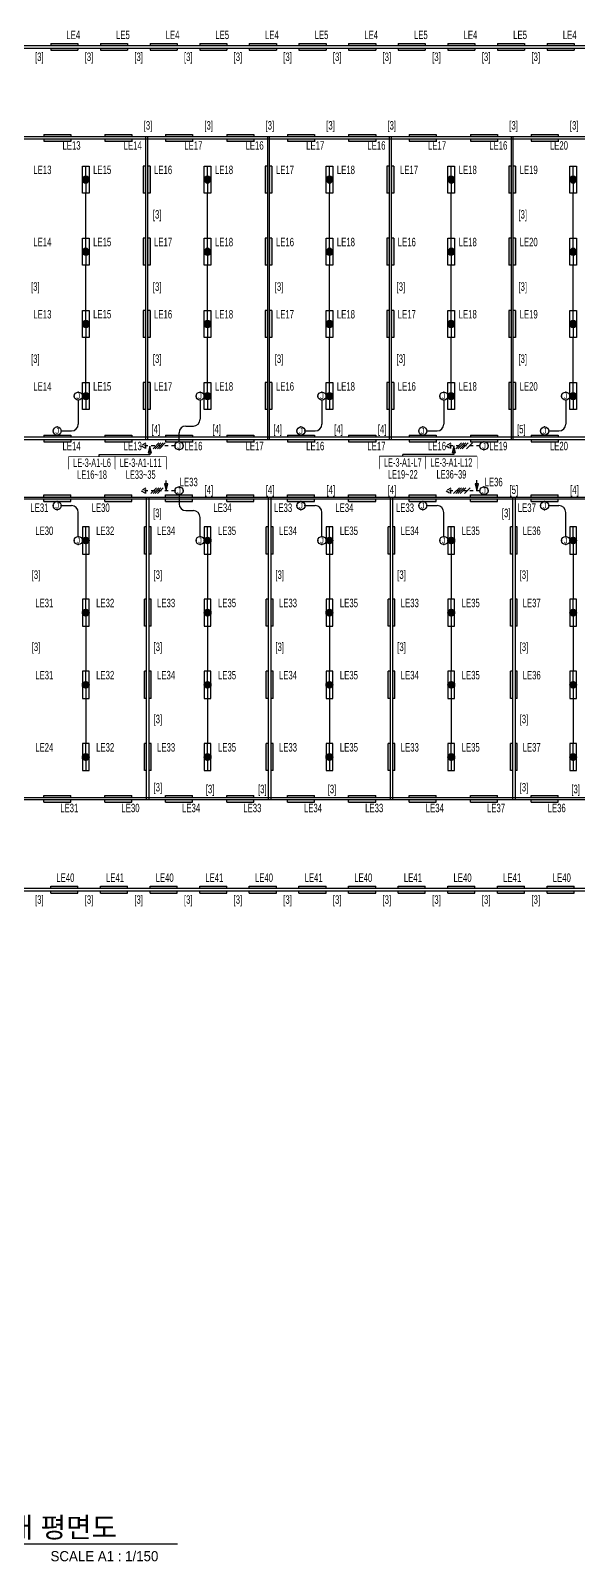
# Model space of a CAD drawing. Header units: millimetres. Extents: x 86947 to 500447, y -530175 to 1059536.
# Drawn here: x 312358 to 336633, y 182994 to 250853 of the extents above; entities that cross this region are included whole.
import ezdxf
from ezdxf.enums import TextEntityAlignment as Align

# ---------------------------------------------------------------- set-up
doc = ezdxf.new("R2010")
doc.units = ezdxf.units.MM
doc.header["$LTSCALE"] = 150
doc.set_wipeout_variables(frame=1)
doc.linetypes.add('D1', pattern=[3, 1, -1, 1])
for name, color, linetype in [('------01 Distribution Panel', 3, 'Continuous'), ('------03 Lighting Fixture', 3, 'Continuous'), ('------04 Lighting Switch', 2, 'Continuous'), ('------04 Number of Strands (가닥수)', 1, 'Continuous'), ('-----20 General Symbol', 3, 'Continuous'), ('-----21 Embeded Wire in Ceiling or Wall', 4, 'Continuous'), ('-----23 Concealed or Exposed Wire', 4, 'D1'), ('-----28 Race Way', 1, 'Continuous'), ('-----29 Indicator', 1, 'Continuous'), ('-----41 Drawing Title', 2, 'Continuous')]:
    doc.layers.add(name, color=color, linetype=linetype)
doc.styles.add('ELEC', font='')
doc.styles.get('ELEC').set_extended_font_data('Dotum')

# ---------------------------------------------------------------- blocks, each defined once
blk = doc.blocks.new('E17')
h = blk.add_hatch(color=256)
h.paths.add_polyline_path([(600, 100), (-600, 100), (-600, 0), (600, 0)])
h.paths.add_polyline_path([(600, -100), (-600, -100), (-600, -200), (600, -200)])
for p, q in [((-600, 100), (600, 100)), ((-600, 100), (-600, 0)), ((600, 100), (600, 0)), ((600, 100), (600, 0)), ((-600, -100), (-600, -200)), ((-600, -200), (600, -200)), ((600, -100), (600, -200))]:
    blk.add_line(p, q)
blk = doc.blocks.new('O04')
blk.add_circle((0, 0), 150)
for p in [(-150, 0), (0, 150), (150, 0), (0, -150)]:
    blk.add_point(p)
at = {"style": 'ELEC'}
blk.add_text('J', height=214, dxfattribs=at).set_placement((0, 0), align=Align.MIDDLE)
blk = doc.blocks.new('D14')
at = {"linetype": 'Continuous'}
for p, q in [((-150, 0), (-600, 0)), ((150, 0), (600, 0))]:
    blk.add_line(p, q, dxfattribs=at)
blk.add_lwpolyline([(600, 150), (-600, 150), (-600, -150), (600, -150)], close=True, dxfattribs=at)
blk.add_circle((0, 0), 150, dxfattribs=at)
for p in [(-150, 0), (0, 150), (150, 0), (0, -150)]:
    blk.add_point(p)
blk = doc.blocks.new('E14')
blk.add_hatch(color=256).paths.add_polyline_path([(-150, 0, 1), (150, 0, 1)])
blk.add_blockref('D14', (0, 0))
blk = doc.blocks.new('O07')
blk.add_lwpolyline([(0, -100), (173, 0), (0, 100)], close=True)
blk = doc.blocks.new('*U47')
at = {"color": 0}
for p, q in [((-226, -106), (-14, 106)), ((-146, -106), (66, 106)), ((-66, -106), (146, 106)), ((14, -106), (226, 106))]:
    blk.add_line(p, q, dxfattribs=at)
blk = doc.blocks.new('*U46')
at = {"color": 0}
for p, q in [((-306, -106), (-94, 106)), ((-226, -106), (-14, 106)), ((-146, -106), (66, 106)), ((-66, -106), (146, 106)), ((94, -106), (306, 106))]:
    blk.add_line(p, q, dxfattribs=at)

msp = doc.modelspace()

# ---------------------------------------------------------------- linework, layer by layer
at = {"layer": '------01 Distribution Panel', "color": 1, "elevation": 0}
for points in [[(314054, 231434), (316109, 231434), (316109, 231959), (314054, 231959)], [(327825, 231446), (329879, 231446), (329879, 231971), (327825, 231971)]]:
    msp.add_lwpolyline(points, close=True, dxfattribs=at)
at = {"layer": '-----21 Embeded Wire in Ceiling or Wall'}
for p, q in [((314800, 241650), (314800, 243650)), ((320200, 241650), (320200, 243650)), ((325600, 241650), (325600, 243650)), ((331000, 241650), (331000, 243650)), ((336400, 241650), (336400, 243650)), ((314800, 238450), (314800, 240450)), ((320200, 238450), (320200, 240450)), ((325600, 238450), (325600, 240450)), ((331000, 238450), (331000, 240450)), ((336400, 238450), (336400, 240450)), ((314800, 235250), (314800, 237250)), ((320200, 235250), (320200, 237250)), ((325600, 235250), (325600, 237250)), ((331000, 235250), (331000, 237250)), ((336400, 235250), (336400, 237250)), ((314470, 234470), (314470, 233405)), ((319870, 234470), (319870, 233625)), ((325270, 234470), (325270, 233405)), ((330670, 234470), (330670, 233405)), ((336070, 234470), (336070, 233405)), ((313717, 233105), (314170, 233105)), ((318937, 232625), (318937, 233025)), ((319237, 233325), (319570, 233325)), ((324517, 233105), (324970, 233105)), ((329917, 233105), (330370, 233105)), ((335317, 233105), (335770, 233105)), ((318937, 230275), (318937, 229875)), ((313717, 229795), (314170, 229795)), ((314470, 228430), (314470, 229495)), ((319237, 229575), (319570, 229575)), ((324517, 229795), (324970, 229795)), ((325270, 228430), (325270, 229495)), ((329917, 229795), (330370, 229795)), ((330670, 228430), (330670, 229495)), ((335317, 229795), (335770, 229795)), ((336070, 228430), (336070, 229495)), ((319870, 228430), (319870, 229275)), ((314800, 227650), (314800, 225650)), ((320200, 227650), (320200, 225650)), ((325600, 227650), (325600, 225650)), ((331000, 227650), (331000, 225650)), ((336400, 227650), (336400, 225650)), ((314800, 224450), (314800, 222450)), ((320200, 224450), (320200, 222450)), ((325600, 224450), (325600, 222450)), ((331000, 224450), (331000, 222450)), ((336400, 224450), (336400, 222450)), ((314800, 221250), (314800, 219250)), ((320200, 221250), (320200, 219250)), ((325600, 221250), (325600, 219250)), ((331000, 221250), (331000, 219250)), ((336400, 221250), (336400, 219250))]:
    msp.add_line(p, q, dxfattribs=at)
for centre, start, end in [((319570, 233625), 270, 0), ((314170, 233405), 270, 0), ((319237, 233025), 90, 180), ((324970, 233405), 270, 0), ((330370, 233405), 270, 0), ((335770, 233405), 270, 0), ((314170, 229495), 0, 90), ((319237, 229875), 180, 270), ((319570, 229275), 0, 90), ((324970, 229495), 0, 90), ((330370, 229495), 0, 90), ((335770, 229495), 0, 90)]:
    msp.add_arc(centre, 300, start, end, dxfattribs=at)
at = {"layer": '-----23 Concealed or Exposed Wire'}
for points in [[(318757, 232445), (317257, 232445)], [(332270, 232445), (330770, 232445)], [(318757, 230455), (317257, 230455)], [(332270, 230455), (330770, 230455)]]:
    msp.add_lwpolyline(points, dxfattribs=at)
at = {"layer": '-----28 Race Way', "elevation": 0}
for points in [[(277750, 250080), (341150, 250080), (341150, 250180), (277750, 250180)], [(277525, 246050), (341975, 246050), (341975, 246150), (277525, 246150)], [(317550, 232725), (317550, 246150), (317450, 246150), (317450, 232725)], [(322950, 232725), (322950, 246150), (322850, 246150), (322850, 232725)], [(328350, 232725), (328350, 246150), (328250, 246150), (328250, 232725)], [(333750, 232725), (333750, 246150), (333650, 246150), (333650, 232725)], [(309550, 232725), (339175, 232725), (339175, 232825), (309550, 232825)], [(279725, 230175), (339175, 230175), (339175, 230075), (279725, 230075)], [(317600, 230175), (317600, 216750), (317500, 216750), (317500, 230175)], [(323000, 230175), (323000, 216750), (322900, 216750), (322900, 230175)], [(328400, 230175), (328400, 216750), (328300, 216750), (328300, 230175)], [(333825, 230175), (333825, 216750), (333725, 216750), (333725, 230175)], [(277525, 216850), (341975, 216850), (341975, 216750), (277525, 216750)]]:
    msp.add_lwpolyline(points, close=True, dxfattribs=at)
at = {"layer": '-----28 Race Way'}
msp.add_lwpolyline([(277750, 212720), (341150, 212720), (341150, 212820), (277750, 212820)], close=True, dxfattribs=at)
at = {"layer": '-----41 Drawing Title', "color": 7}
msp.add_line((318861, 183750), (300039, 183750), dxfattribs=at)

# ---------------------------------------------------------------- block references
at = {"layer": '------03 Lighting Fixture', "color": 3}
for p in [(313850, 250180), (316050, 250180), (318250, 250180), (320450, 250180), (322650, 250180), (324850, 250180), (327050, 250180), (329250, 250180), (331450, 250180), (333650, 250180), (335850, 250180), (313537, 246150), (316250, 246150), (318937, 246150), (321650, 246150), (324337, 246150), (327050, 246150), (329737, 246150), (332450, 246150), (335137, 246150), (313537, 232825), (316250, 232825), (318937, 232825), (321650, 232825), (324337, 232825), (327050, 232825), (329737, 232825), (332450, 232825), (335137, 232825)]:
    msp.add_blockref('E17', p, dxfattribs=at)
at = {"layer": '------03 Lighting Fixture', "xscale": -1, "rotation": 270}
for p in [(314800, 244250), (320200, 244250), (325600, 244250), (331000, 244250), (336400, 244250), (314800, 241050), (320200, 241050), (325600, 241050), (331000, 241050), (336400, 241050), (314800, 237850), (320200, 237850), (325600, 237850), (331000, 237850), (336400, 237850), (314800, 234650), (320200, 234650), (325600, 234650), (331000, 234650), (336400, 234650)]:
    msp.add_blockref('E14', p, dxfattribs=at)
at = {"layer": '------03 Lighting Fixture', "color": 3, "rotation": 270}
for p in [(317550, 244250), (322950, 244250), (328350, 244250), (333750, 244250), (317550, 241050), (322950, 241050), (328350, 241050), (333750, 241050), (317550, 237850), (322950, 237850), (328350, 237850), (333750, 237850), (317550, 234650), (322950, 234650), (328350, 234650), (333750, 234650)]:
    msp.add_blockref('E17', p, dxfattribs=at)
at = {"layer": '------03 Lighting Fixture', "color": 3, "xscale": -1}
for p, rotation in [((313537, 230075), 180), ((316250, 230075), 180), ((318937, 230075), 180), ((321650, 230075), 180), ((324337, 230075), 180), ((327050, 230075), 180), ((329737, 230075), 180), ((332450, 230075), 180), ((335137, 230075), 180), ((317600, 228250), 270), ((323000, 228250), 270), ((328400, 228250), 270), ((333825, 228250), 270), ((317600, 225050), 270), ((323000, 225050), 270), ((328400, 225050), 270), ((333825, 225050), 270), ((317600, 221850), 270), ((323000, 221850), 270), ((328400, 221850), 270), ((333825, 221850), 270), ((317600, 218650), 270), ((323000, 218650), 270), ((328400, 218650), 270), ((333825, 218650), 270), ((313537, 216750), 180), ((316250, 216750), 180), ((318937, 216750), 180), ((321650, 216750), 180), ((324337, 216750), 180), ((327050, 216750), 180), ((329737, 216750), 180), ((332450, 216750), 180), ((335137, 216750), 180), ((313850, 212720), 180), ((316050, 212720), 180), ((318250, 212720), 180), ((320450, 212720), 180), ((322650, 212720), 180), ((324850, 212720), 180), ((327050, 212720), 180), ((329250, 212720), 180), ((331450, 212720), 180), ((333650, 212720), 180), ((335850, 212720), 180)]:
    msp.add_blockref('E17', p, dxfattribs=dict(at, rotation=rotation))
at = {"layer": '------03 Lighting Fixture', "rotation": 270}
for p in [(314800, 228250), (320200, 228250), (325600, 228250), (331000, 228250), (336400, 228250), (314800, 225050), (320200, 225050), (325600, 225050), (331000, 225050), (336400, 225050), (314800, 221850), (320200, 221850), (325600, 221850), (331000, 221850), (336400, 221850), (314800, 218650), (320200, 218650), (325600, 218650), (331000, 218650), (336400, 218650)]:
    msp.add_blockref('E14', p, dxfattribs=at)
at = {"layer": '------04 Number of Strands (가닥수)', "xscale": 1.2, "yscale": 1.2, "zscale": 1.2}
for name, p in [('*U47', (318055, 232445)), ('*U46', (331568, 232445))]:
    msp.add_blockref(name, p, dxfattribs=at)
at = {"layer": '-----20 General Symbol', "xscale": 1.2, "yscale": 1.2, "zscale": 1.2}
for p in [(314470, 234650), (319870, 234650), (325270, 234650), (330670, 234650), (336070, 234650), (313537, 233105), (324337, 233105), (329737, 233105), (335137, 233105), (318937, 232445), (332450, 232445), (318937, 230455), (332450, 230455), (313537, 229795), (324337, 229795), (329737, 229795), (335137, 229795), (314470, 228250), (319870, 228250), (325270, 228250), (330670, 228250), (336070, 228250)]:
    msp.add_blockref('O04', p, dxfattribs=at)
at = {"layer": '-----23 Concealed or Exposed Wire', "xscale": 1.199999999953434, "yscale": 1.199999999953434, "zscale": 1.199999999953434, "rotation": 180}
for p in [(317465, 232445), (330978, 232445), (330978, 230455)]:
    msp.add_blockref('O07', p, dxfattribs=at)

# ---------------------------------------------------------------- texts
at = {"layer": '------04 Lighting Switch', "style": 'ELEC', "width": 0.7}
for s, p in [('LE4', (314249, 250663)), ('LE5', (316449, 250663)), ('LE4', (318649, 250663)), ('LE5', (320849, 250663)), ('LE4', (323049, 250663)), ('LE5', (325249, 250663)), ('LE4', (327449, 250663)), ('LE5', (329649, 250663)), ('LE4', (331849, 250663)), ('LE5', (334049, 250663)), ('LE4', (336249, 250663)), ('LE13', (314171, 245763)), ('LE14', (316884, 245763)), ('LE17', (319571, 245763)), ('LE16', (322284, 245763)), ('LE17', (324971, 245763)), ('LE16', (327684, 245763)), ('LE17', (330371, 245763)), ('LE16', (333084, 245763)), ('LE20', (335771, 245763)), ('LE13', (312880, 244681)), ('LE15', (315530, 244681)), ('LE16', (318230, 244681)), ('LE18', (320930, 244681)), ('LE17', (323630, 244681)), ('LE18', (326330, 244681)), ('LE17', (329130, 244681)), ('LE18', (331730, 244681)), ('LE19', (334430, 244681)), ('LE14', (312880, 241481)), ('LE15', (315530, 241481)), ('LE17', (318230, 241481)), ('LE18', (320930, 241481)), ('LE16', (323630, 241481)), ('LE18', (326330, 241481)), ('LE16', (329030, 241481)), ('LE18', (331730, 241481)), ('LE20', (334430, 241481)), ('LE13', (312880, 238281)), ('LE15', (315530, 238281)), ('LE16', (318230, 238281)), ('LE18', (320930, 238281)), ('LE17', (323630, 238281)), ('LE18', (326330, 238281)), ('LE17', (329030, 238281)), ('LE18', (331730, 238281)), ('LE19', (334430, 238281)), ('LE14', (312880, 235081)), ('LE15', (315530, 235081)), ('LE17', (318230, 235081)), ('LE18', (320930, 235081)), ('LE16', (323630, 235081)), ('LE18', (326330, 235081)), ('LE16', (329030, 235081)), ('LE18', (331730, 235081)), ('LE20', (334430, 235081)), ('LE16', (319571, 232438)), ('LE17', (322284, 232438)), ('LE16', (324971, 232438)), ('LE19', (333084, 232438)), ('LE20', (335771, 232438)), ('LE33', (319364, 230844)), ('LE36', (332877, 230844)), ('LE31', (312749, 229703)), ('LE30', (315462, 229703)), ('LE34', (320862, 229703)), ('LE33', (323549, 229703)), ('LE34', (326262, 229703)), ('LE33', (328949, 229703)), ('LE37', (334349, 229703)), ('LE30', (312963, 228681)), ('LE32', (315663, 228681)), ('LE34', (318363, 228681)), ('LE35', (321063, 228681)), ('LE34', (323763, 228681)), ('LE35', (326463, 228681)), ('LE34', (329163, 228681)), ('LE35', (331863, 228681)), ('LE36', (334563, 228681)), ('LE31', (312963, 225481)), ('LE32', (315663, 225481)), ('LE33', (318363, 225481)), ('LE35', (321063, 225481)), ('LE33', (323763, 225481)), ('LE35', (326463, 225481)), ('LE33', (329163, 225481)), ('LE35', (331863, 225481)), ('LE37', (334563, 225481)), ('LE31', (312963, 222281)), ('LE32', (315663, 222281)), ('LE34', (318363, 222281)), ('LE35', (321063, 222281)), ('LE34', (323763, 222281)), ('LE35', (326463, 222281)), ('LE34', (329163, 222281)), ('LE35', (331863, 222281)), ('LE36', (334563, 222281)), ('LE24', (312963, 219081)), ('LE32', (315663, 219081)), ('LE33', (318363, 219081)), ('LE35', (321063, 219081)), ('LE33', (323763, 219081)), ('LE35', (326463, 219081)), ('LE33', (329163, 219081)), ('LE35', (331863, 219081)), ('LE37', (334563, 219081)), ('LE31', (314071, 216393)), ('LE30', (316784, 216393)), ('LE34', (319471, 216393)), ('LE33', (322184, 216393)), ('LE34', (324871, 216393)), ('LE33', (327584, 216393)), ('LE34', (330271, 216393)), ('LE37', (332984, 216393)), ('LE36', (335671, 216393)), ('LE40', (313899, 213303)), ('LE41', (316099, 213303)), ('LE40', (318299, 213303)), ('LE41', (320499, 213303)), ('LE40', (322699, 213303)), ('LE41', (324899, 213303)), ('LE40', (327099, 213303)), ('LE41', (329299, 213303)), ('LE40', (331499, 213303)), ('LE41', (333699, 213303)), ('LE40', (335899, 213303))]:
    msp.add_text(s, height=375, dxfattribs=at).set_placement(p, align=Align.MIDDLE)
at = {"layer": '-----28 Race Way', "style": 'ELEC', "width": 0.7}
for s, p in [('[3]', (312744, 249646)), ('[3]', (314944, 249646)), ('[3]', (317144, 249646)), ('[3]', (319344, 249646)), ('[3]', (321544, 249646)), ('[3]', (323744, 249646)), ('[3]', (325944, 249646)), ('[3]', (328144, 249646)), ('[3]', (330344, 249646)), ('[3]', (332544, 249646)), ('[3]', (334744, 249646)), ('[3]', (317561, 246607)), ('[3]', (320249, 246607)), ('[3]', (322961, 246607)), ('[3]', (325649, 246607)), ('[3]', (328361, 246607)), ('[3]', (333761, 246607)), ('[3]', (336449, 246607)), ('[3]', (317967, 242660)), ('[3]', (334167, 242660)), ('[3]', (312567, 239460)), ('[3]', (317967, 239460)), ('[3]', (323367, 239460)), ('[3]', (328767, 239460)), ('[3]', (334167, 239460)), ('[3]', (312567, 236260)), ('[3]', (317967, 236260)), ('[3]', (323367, 236260)), ('[3]', (328767, 236260)), ('[3]', (334167, 236260)), ('[4]', (317906, 233141)), ('[4]', (320606, 233141)), ('[4]', (323306, 233141)), ('[4]', (326006, 233141)), ('[4]', (327935, 233141)), ('[5]', (334106, 233141)), ('[4]', (320259, 230452)), ('[4]', (322971, 230452)), ('[4]', (325659, 230452)), ('[5]', (333771, 230452)), ('[4]', (336459, 230452)), ('[3]', (317976, 229421)), ('[3]', (333434, 229421)), ('[3]', (312596, 226689)), ('[3]', (317996, 226689)), ('[3]', (323396, 226689)), ('[3]', (328796, 226689)), ('[3]', (334221, 226689)), ('[3]', (312596, 223489)), ('[3]', (317996, 223489)), ('[3]', (323396, 223489)), ('[3]', (328796, 223489)), ('[3]', (334221, 223489)), ('[3]', (317996, 220289)), ('[3]', (334221, 220289)), ('[3]', (317996, 217267)), ('[3]', (320313, 217184)), ('[3]', (322626, 217184)), ('[3]', (325713, 217184)), ('[3]', (334221, 217267)), ('[3]', (336513, 217184)), ('[3]', (312744, 212286)), ('[3]', (314944, 212286)), ('[3]', (317144, 212286)), ('[3]', (319344, 212286)), ('[3]', (321544, 212286)), ('[3]', (323744, 212286)), ('[3]', (325944, 212286)), ('[3]', (328144, 212286)), ('[3]', (330344, 212286)), ('[3]', (332544, 212286)), ('[3]', (334744, 212286))]:
    msp.add_text(s, height=375, dxfattribs=at).set_placement(p, align=Align.MIDDLE)
at = {"layer": '-----41 Drawing Title', "color": 2, "style": 'ELEC'}
msp.add_text('지상3층 전등설비 확대 평면도', height=900, dxfattribs=at).set_placement((300998, 184050))
at = {"layer": '-----41 Drawing Title', "style": 'ELEC'}
msp.add_text('SCALE A1 : 1/150', height=450, dxfattribs=at).set_placement((318019, 183000), align=Align.RIGHT)

# ---------------------------------------------------------------- next in the draw order: wipeouts: each hides what was drawn before it
at = {"color": 1}
for points in [[(314054, 231434), (316109, 231434), (316109, 231959), (314054, 231959)], [(327825, 231446), (329879, 231446), (329879, 231971), (327825, 231971)]]:
    msp.add_wipeout(points, dxfattribs=at)

# ---------------------------------------------------------------- next in the draw order: linework, layer by layer
at = {"layer": '-----29 Indicator'}
for p, q in [((315381, 232054), (315381, 231959)), ((328852, 231971), (328852, 232066))]:
    msp.add_line(p, q, dxfattribs=at)

# ---------------------------------------------------------------- next in the draw order: texts
at = {"layer": '------04 Lighting Switch', "style": 'ELEC', "width": 0.7}
for s, p in [('LE14', (314171, 232438)), ('LE17', (327684, 232438))]:
    msp.add_text(s, height=375, dxfattribs=at).set_placement(p, align=Align.MIDDLE)

# ---------------------------------------------------------------- next in the draw order: wipeouts: each hides what was drawn before it
at = {"color": 1}
for points in [[(314054, 230909), (316109, 230909), (316109, 231434), (314054, 231434)], [(327825, 230921), (329879, 230921), (329879, 231446), (327825, 231446)]]:
    msp.add_wipeout(points, dxfattribs=at)

# ---------------------------------------------------------------- next in the draw order: linework, layer by layer
at = {"layer": '------01 Distribution Panel', "color": 1, "elevation": 0}
for points in [[(316109, 231434), (318363, 231434), (318363, 231959), (316109, 231959)], [(329879, 231446), (332134, 231446), (332134, 231971), (329879, 231971)]]:
    msp.add_lwpolyline(points, close=True, dxfattribs=at)

# ---------------------------------------------------------------- next in the draw order: texts
at = {"layer": '-----28 Race Way', "style": 'ELEC', "width": 0.7}
msp.add_text('[4]', height=375, dxfattribs=at).set_placement((328371, 230452), align=Align.MIDDLE)
at = {"style": 'ELEC', "width": 0.6}
for s, p in [('LE16~18', (315081, 231172)), ('LE19~22', (328852, 231183))]:
    msp.add_text(s, height=375, dxfattribs=at).set_placement(p, align=Align.MIDDLE_CENTER)

# ---------------------------------------------------------------- next in the draw order: wipeouts: each hides what was drawn before it
at = {"color": 1}
for points in [[(316109, 231434), (318363, 231434), (318363, 231959), (316109, 231959)], [(329879, 231446), (332134, 231446), (332134, 231971), (329879, 231971)]]:
    msp.add_wipeout(points, dxfattribs=at)

# ---------------------------------------------------------------- next in the draw order: linework, layer by layer
at = {"layer": '-----29 Indicator', "color": 1}
for p, q in [((317645, 232433), (317570, 232133)), ((317570, 232133), (317720, 232133)), ((317720, 232133), (317645, 232433)), ((331116, 232445), (331041, 232145)), ((331041, 232145), (331191, 232145)), ((331191, 232145), (331116, 232445))]:
    msp.add_line(p, q, dxfattribs=at)
at = {"layer": '-----29 Indicator'}
for p, q in [((317645, 232433), (317645, 232054)), ((331116, 232445), (331116, 232066)), ((317645, 232054), (315381, 232054)), ((331116, 232066), (328852, 232066))]:
    msp.add_line(p, q, dxfattribs=at)

# ---------------------------------------------------------------- next in the draw order: texts
at = {"layer": '------04 Lighting Switch', "style": 'ELEC', "width": 0.7}
for s, p in [('LE13', (316884, 232438)), ('LE16', (330371, 232438))]:
    msp.add_text(s, height=375, dxfattribs=at).set_placement(p, align=Align.MIDDLE)

# ---------------------------------------------------------------- next in the draw order: wipeouts: each hides what was drawn before it
at = {"color": 1}
for points in [[(316109, 230909), (318363, 230909), (318363, 231434), (316109, 231434)], [(329879, 230921), (332134, 230921), (332134, 231446), (329879, 231446)]]:
    msp.add_wipeout(points, dxfattribs=at)

# ---------------------------------------------------------------- next in the draw order: linework, layer by layer
at = {"layer": '-----29 Indicator', "color": 1}
for p, q in [((318438, 230755), (318288, 230755)), ((318288, 230755), (318363, 230455)), ((318363, 230455), (318438, 230755)), ((332209, 230755), (332059, 230755)), ((332059, 230755), (332134, 230455)), ((332134, 230455), (332209, 230755))]:
    msp.add_line(p, q, dxfattribs=at)
at = {"layer": '-----29 Indicator'}
for p, q in [((318363, 230455), (318363, 230909)), ((332134, 230455), (332134, 230921))]:
    msp.add_line(p, q, dxfattribs=at)

# ---------------------------------------------------------------- next in the draw order: block references
at = {"layer": '------04 Number of Strands (가닥수)', "xscale": 1.2, "yscale": 1.2, "zscale": 1.2}
for name, p in [('*U47', (317959, 230455)), ('*U46', (331472, 230455))]:
    msp.add_blockref(name, p, dxfattribs=at)
at = {"layer": '-----23 Concealed or Exposed Wire', "xscale": 1.199999999953434, "yscale": 1.199999999953434, "zscale": 1.199999999953434, "rotation": 180}
msp.add_blockref('O07', (317465, 230455), dxfattribs=at)

# ---------------------------------------------------------------- next in the draw order: texts
at = {"style": 'ELEC', "width": 0.6}
for s, p in [('LE-3-A1-L6', (315081, 231697)), ('LE-3-A1-L11', (317236, 231697)), ('LE-3-A1-L7', (328852, 231708)), ('LE-3-A1-L12', (331007, 231708)), ('LE33~35', (317236, 231172)), ('LE36~39', (331007, 231183))]:
    msp.add_text(s, height=375, dxfattribs=at).set_placement(p, align=Align.MIDDLE_CENTER)

doc.saveas('drawing.dxf')
